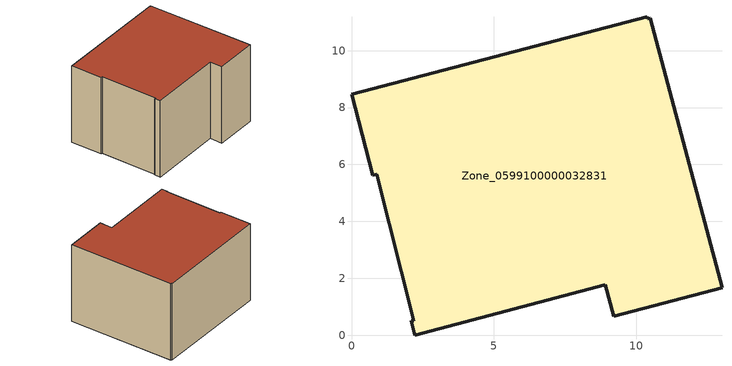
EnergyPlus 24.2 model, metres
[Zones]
Zone_0599100000032831
 floor ground (C_G): 10.5,11.14 13.02,1.67 9.21,0.66 8.91,1.77 2.23,0 2.1,0.5 2.18,0.51 0.89,5.65 0.75,5.62 0,8.46 10.4,11.19 10.42,11.12 z0
 wall outside (C_F): 8.91,1.77 9.21,0.66 13.02,1.67 10.5,11.14 10.42,11.12 10.4,11.19 0,8.46 0.75,5.62 0.89,5.65 2.18,0.51 2.1,0.5 2.23,0 8.91,1.77 z0:7.32
 roof outside (C_R): 13.02,1.67 10.5,11.14 10.42,11.12 10.4,11.19 0,8.46 0.75,5.62 0.89,5.65 2.18,0.51 2.1,0.5 2.23,0 8.91,1.77 9.21,0.66 z7.32
[BUILDING]
Pand.0599100000032831: North Axis=0; Terrain=City; Loads Convergence Tolerance Value=0.04; Temperature Convergence Tolerance Value=0.4; Solar Distribution=FullExterior; Maximum Number of Warmup Days=25; Minimum Number of Warmup Days=1
[Site:Location]
Rotterdam.The.Hague.AP_ZH_NLD Design_Conditions: Latitude=51.96; Longitude=4.45; Time Zone=1; Elevation=-4.5
[SITE:GROUNDTEMPERATURE:BUILDINGSURFACE]
18, 18, 18, 18, 18, 18, 18, 18, 18, 18, 18, 18
[MATERIAL] Thermal Absorptance=0.9; Solar Absorptance=0.7; Visible Absorptance=0.7
Name | Roughness | Thickness | Conductivity | Density | Specific Heat
G.D.1965 | MediumSmooth | 0.15 | 1 | 540 | 1210
F.D.1965 | Rough | 0.3 | 0.857143 | 1920 | 840
R.D.1965 | MediumRough | 0.2 | 0.08 | 1500 | 1000
[CONSTRUCTION]
C_G: G.D.1965
C_F: F.D.1965
C_R: R.D.1965
[ZONE]
Zone_0599100000032831: Type=1; Multiplier=1; Ceiling Height=Autocalculate; Volume=Autocalculate; Floor Area=autocalculate; Part of Total Floor Area=Yes
[ZONEINFILTRATION:DESIGNFLOWRATE]
Infil_Zone_0599100000032831: Zone or ZoneList or Space or SpaceList=Zone_0599100000032831; Schedule=AlwaysOn; Design Flow Rate Calculation Method=Flow/Area; Flow Rate per Floor Area=0.0042; Constant Term Coefficient=1; Temperature Term Coefficient=0; Velocity Term Coefficient=0; Velocity Squared Term Coefficient=0
[HVACTEMPLATE:ZONE:IDEALLOADSAIRSYSTEM]
Zone_0599100000032831: Maximum Heating Supply Air Temperature=50; Minimum Cooling Supply Air Temperature=13; Maximum Heating Supply Air Humidity Ratio=0.0156; Minimum Cooling Supply Air Humidity Ratio=0.0077; Heating Limit=NoLimit; Cooling Limit=NoLimit; Dehumidification Control Type=ConstantSensibleHeatRatio; Cooling Sensible Heat Ratio=0.7; Dehumidification Setpoint=60; Humidification Control Type=None; Humidification Setpoint=30; Outdoor Air Method=None; Outdoor Air Flow Rate per Person=0.00944; Outdoor Air Flow Rate per Zone Floor Area=0; Outdoor Air Flow Rate per Zone=0; Demand Controlled Ventilation Type=None; Outdoor Air Economizer Type=NoEconomizer; Heat Recovery Type=None; Sensible Heat Recovery Effectiveness=0.7; Latent Heat Recovery Effectiveness=0.65
[ZONECONTROL:THERMOSTAT]
ThermostatControl_Zone_0599100000032831: Zone or ZoneList=Zone_0599100000032831; Control Type Schedule=DualSetpointControlType; Control 1=Thermostat_Zone_0599100000032831; Temperature Difference Between Cutout And Setpoint=0
[THERMOSTATSETPOINT:DUALSETPOINT]
Thermostat_Zone_0599100000032831: Heating Setpoint Temperature Schedule=HeatingSetpoint_Zone_0599100000032831; Cooling Setpoint Temperature Schedule=CoolingSetpoint_Zone_0599100000032831
[SCHEDULE:COMPACT]
HeatingSetpoint_Zone_0599100000032831: Through: 12/31, For: AllDays, Until: 24:00, 21
CoolingSetpoint_Zone_0599100000032831: Through: 12/31, For: AllDays, Until: 24:00, 24
DualSetpointControlType: Through: 12/31, For: AllDays, Until: 24:00, 4
AlwaysOn: Through: 12/31, For: AllDays, Until: 24:00, 1
